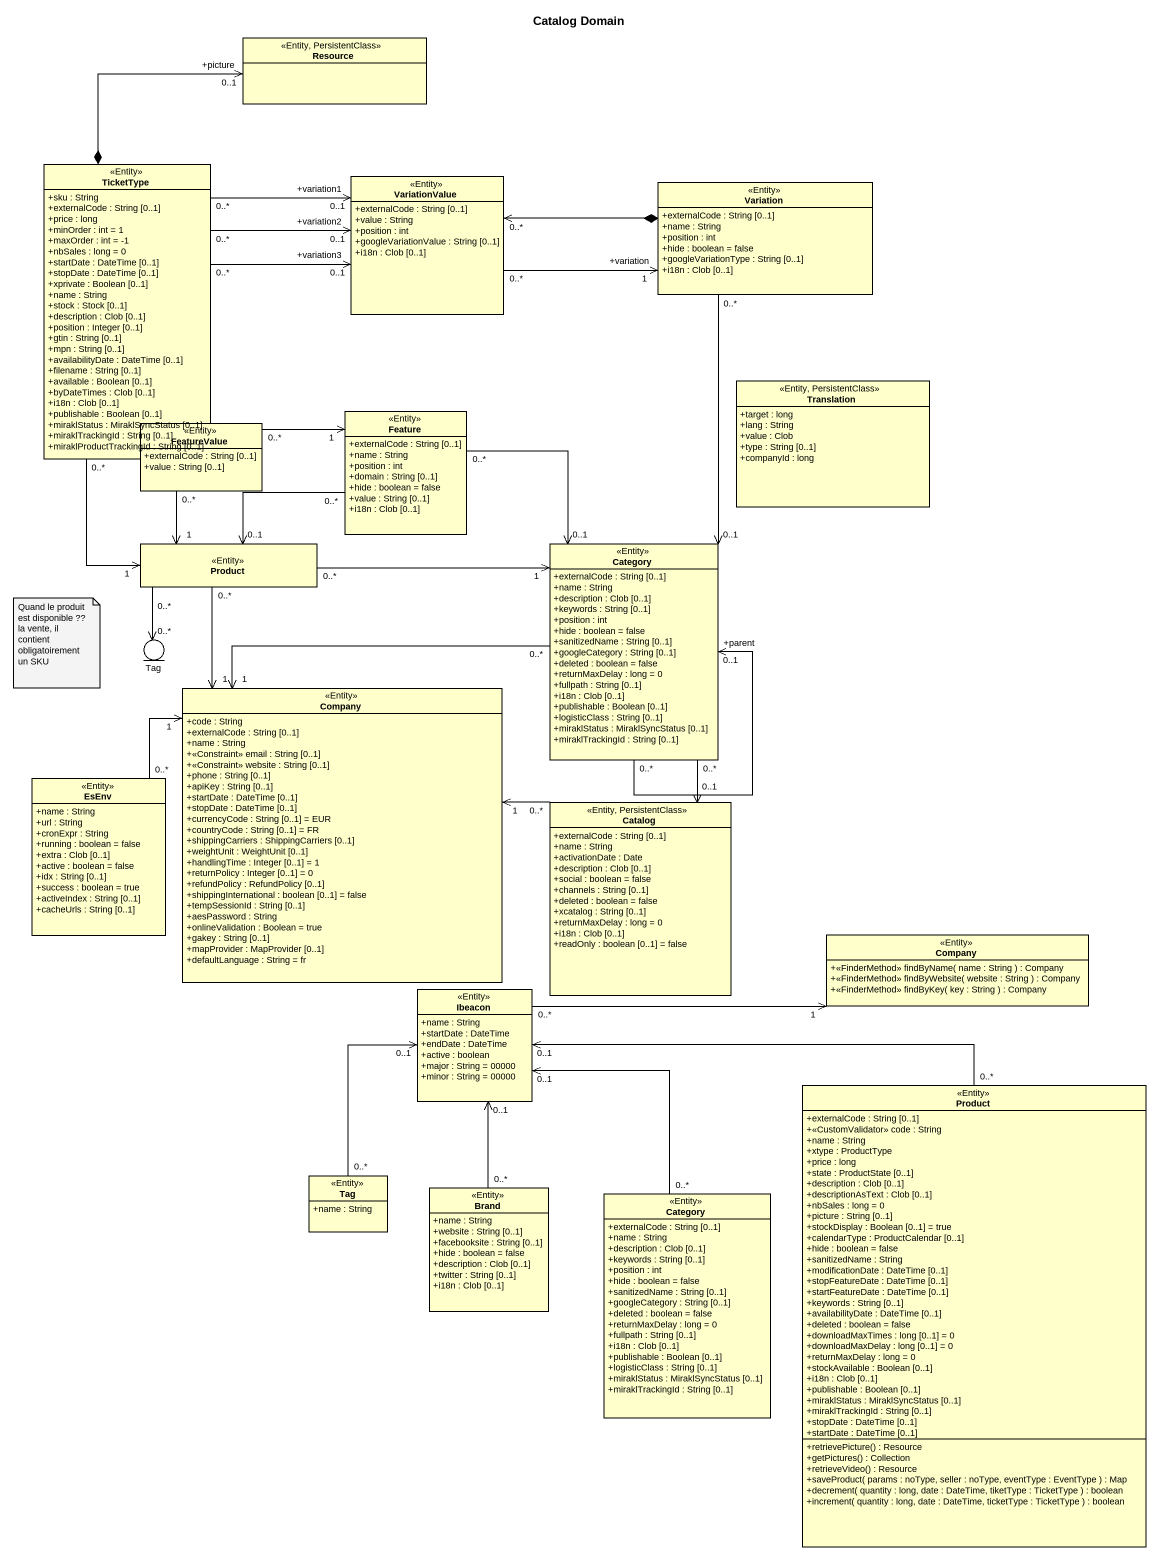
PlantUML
@startuml
title Catalog Domain
allowmixing
hide circle
hide empty members
skinparam classAttributeIconSize 0
class Resource <<Entity, PersistentClass>>
class TicketType <<Entity>> {
  +sku : String
  +externalCode : String [0..1]
  +price : long
  +minOrder : int = 1
  +maxOrder : int = -1
  +nbSales : long = 0
  +startDate : DateTime [0..1]
  +stopDate : DateTime [0..1]
  +xprivate : Boolean [0..1]
  +name : String
  +stock : Stock [0..1]
  +description : Clob [0..1]
  +position : Integer [0..1]
  +gtin : String [0..1]
  +mpn : String [0..1]
  +availabilityDate : DateTime [0..1]
  +filename : String [0..1]
  +available : Boolean [0..1]
  +byDateTimes : Clob [0..1]
  +i18n : Clob [0..1]
  +publishable : Boolean [0..1]
  +miraklStatus : MiraklSyncStatus [0..1]
  +miraklTrackingId : String [0..1]
  +miraklProductTrackingId : String [0..1]
}
class VariationValue <<Entity>> {
  +externalCode : String [0..1]
  +value : String
  +position : int
  +googleVariationValue : String [0..1]
  +i18n : Clob [0..1]
}
class Variation <<Entity>> {
  +externalCode : String [0..1]
  +name : String
  +position : int
  +hide : boolean = false
  +googleVariationType : String [0..1]
  +i18n : Clob [0..1]
}
class Feature <<Entity>> {
  +externalCode : String [0..1]
  +name : String
  +position : int
  +domain : String [0..1]
  +hide : boolean = false
  +value : String [0..1]
  +i18n : Clob [0..1]
}
class Translation <<Entity, PersistentClass>> {
  +target : long
  +lang : String
  +value : Clob
  +type : String [0..1]
  +companyId : long
}
class FeatureValue <<Entity>> {
  +externalCode : String [0..1]
  +value : String [0..1]
}
class Product <<Entity>>
class Category <<Entity>> {
  +externalCode : String [0..1]
  +name : String
  +description : Clob [0..1]
  +keywords : String [0..1]
  +position : int
  +hide : boolean = false
  +sanitizedName : String [0..1]
  +googleCategory : String [0..1]
  +deleted : boolean = false
  +returnMaxDelay : long = 0
  +fullpath : String [0..1]
  +i18n : Clob [0..1]
  +publishable : Boolean [0..1]
  +logisticClass : String [0..1]
  +miraklStatus : MiraklSyncStatus [0..1]
  +miraklTrackingId : String [0..1]
}
entity Tag
class Company <<Entity>> {
  +code : String
  +externalCode : String [0..1]
  +name : String
  +<<Constraint>> email : String [0..1]
  +<<Constraint>> website : String [0..1]
  +phone : String [0..1]
  +apiKey : String [0..1]
  +startDate : DateTime [0..1]
  +stopDate : DateTime [0..1]
  +currencyCode : String [0..1] = EUR
  +countryCode : String [0..1] = FR
  +shippingCarriers : ShippingCarriers [0..1]
  +weightUnit : WeightUnit [0..1]
  +handlingTime : Integer [0..1] = 1
  +returnPolicy : Integer [0..1] = 0
  +refundPolicy : RefundPolicy [0..1]
  +shippingInternational : boolean [0..1] = false
  +tempSessionId : String [0..1]
  +aesPassword : String
  +onlineValidation : Boolean = true
  +gakey : String [0..1]
  +mapProvider : MapProvider [0..1]
  +defaultLanguage : String = fr
}
class EsEnv <<Entity>> {
  +name : String
  +url : String
  +cronExpr : String
  +running : boolean = false
  +extra : Clob [0..1]
  +active : boolean = false
  +idx : String [0..1]
  +success : boolean = true
  +activeIndex : String [0..1]
  +cacheUrls : String [0..1]
}
class Catalog <<Entity, PersistentClass>> {
  +externalCode : String [0..1]
  +name : String
  +activationDate : Date
  +description : Clob [0..1]
  +social : boolean = false
  +channels : String [0..1]
  +deleted : boolean = false
  +xcatalog : String [0..1]
  +returnMaxDelay : long = 0
  +i18n : Clob [0..1]
  +readOnly : boolean [0..1] = false
}
class "Company" as Company_2 <<Entity>> {
  +<<FinderMethod>> findByName( name : String ) : Company
  +<<FinderMethod>> findByWebsite( website : String ) : Company
  +<<FinderMethod>> findByKey( key : String ) : Company
}
class Ibeacon <<Entity>> {
  +name : String
  +startDate : DateTime
  +endDate : DateTime
  +active : boolean
  +major : String = 00000
  +minor : String = 00000
}
class "Product" as Product_2 <<Entity>> {
  +externalCode : String [0..1]
  +<<CustomValidator>> code : String
  +name : String
  +xtype : ProductType
  +price : long
  +state : ProductState [0..1]
  +description : Clob [0..1]
  +descriptionAsText : Clob [0..1]
  +nbSales : long = 0
  +picture : String [0..1]
  +stockDisplay : Boolean [0..1] = true
  +calendarType : ProductCalendar [0..1]
  +hide : boolean = false
  +sanitizedName : String
  +modificationDate : DateTime [0..1]
  +stopFeatureDate : DateTime [0..1]
  +startFeatureDate : DateTime [0..1]
  +keywords : String [0..1]
  +availabilityDate : DateTime [0..1]
  +deleted : boolean = false
  +downloadMaxTimes : long [0..1] = 0
  +downloadMaxDelay : long [0..1] = 0
  +returnMaxDelay : long = 0
  +stockAvailable : Boolean [0..1]
  +i18n : Clob [0..1]
  +publishable : Boolean [0..1]
  +miraklStatus : MiraklSyncStatus [0..1]
  +miraklTrackingId : String [0..1]
  +stopDate : DateTime [0..1]
  +startDate : DateTime [0..1]
  +retrievePicture() : Resource
  +getPictures() : Collection
  +retrieveVideo() : Resource
  +saveProduct( params : noType, seller : noType, eventType : EventType ) : Map
  +decrement( quantity : long, date : DateTime, tiketType : TicketType ) : boolean
  +increment( quantity : long, date : DateTime, ticketType : TicketType ) : boolean
}
class "Tag" as Tag_2 <<Entity>> {
  +name : String
}
class Brand <<Entity>> {
  +name : String
  +website : String [0..1]
  +facebooksite : String [0..1]
  +hide : boolean = false
  +description : Clob [0..1]
  +twitter : String [0..1]
  +i18n : Clob [0..1]
}
class "Category" as Category_2 <<Entity>> {
  +externalCode : String [0..1]
  +name : String
  +description : Clob [0..1]
  +keywords : String [0..1]
  +position : int
  +hide : boolean = false
  +sanitizedName : String [0..1]
  +googleCategory : String [0..1]
  +deleted : boolean = false
  +returnMaxDelay : long = 0
  +fullpath : String [0..1]
  +i18n : Clob [0..1]
  +publishable : Boolean [0..1]
  +logisticClass : String [0..1]
  +miraklStatus : MiraklSyncStatus [0..1]
  +miraklTrackingId : String [0..1]
}
TicketType *-up-> "0..1\n+picture" Resource
TicketType "0..*" -right-> "+variation1\n0..1" VariationValue
TicketType "0..*" -right-> "+variation3\n0..1" VariationValue
TicketType "0..*" -right-> "+variation2\n0..1" VariationValue
TicketType "0..*" --> "1" Product
VariationValue "0..*" -right-> "+variation\n1" Variation
Variation *-left-> "0..*" VariationValue
Variation "0..*" --> "0..1" Category
Feature "0..*" -left-> "0..1" Product
Feature "0..*" --> "0..1" Category
FeatureValue "0..*" -right-> "1" Feature
FeatureValue "0..*" --> "1" Product
Product "0..*" -right-> "1" Category
Product "0..*" --> "0..*" Tag
Category "0..*" --> "+parent\n0..1" Category
Category "0..*" --> "0..1" Catalog
Company "1" <-up- "0..*" Product
Company "1" <-up- "0..*" Category
EsEnv "0..*" -right-> "1" Company
Catalog "0..*" -left-> "1" Company
Ibeacon "0..*" -right-> "1" Company_2
Product_2 "0..*" -left-> "0..1" Ibeacon
Tag_2 "0..*" -up-> "0..1" Ibeacon
Brand "0..*" -up-> "0..1" Ibeacon
Category_2 "0..*" -up-> "0..1" Ibeacon
note as N1
  Quand le produit est disponible ?? la vente, il contient obligatoirement un SKU
end note
@enduml
